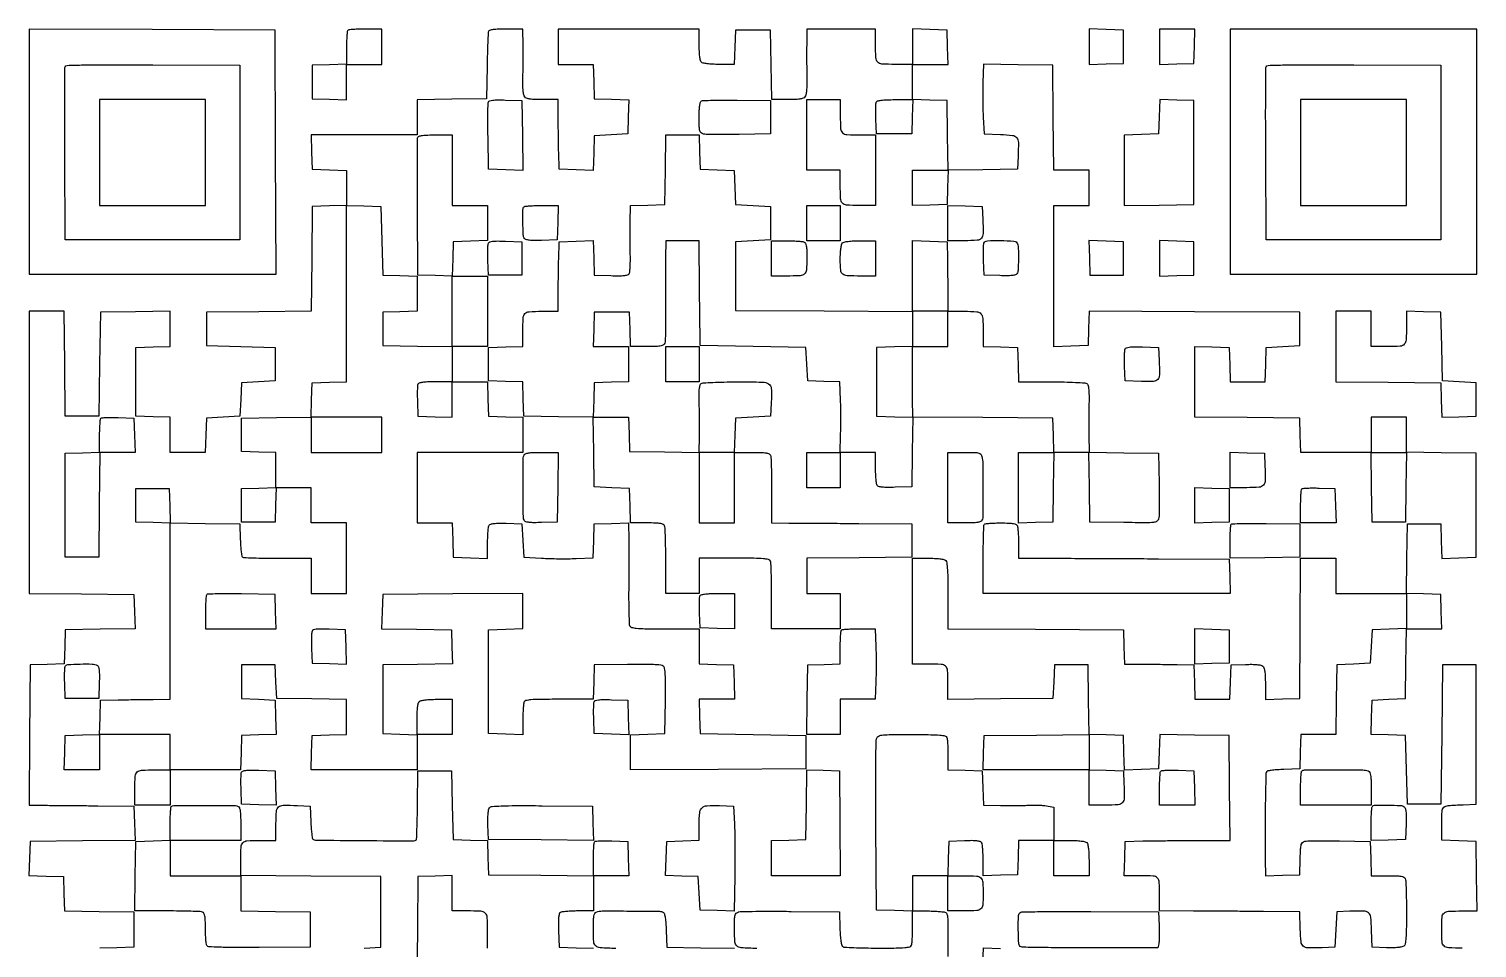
# Model space of a CAD drawing. Extents: x 156 to 936, y 95 to 969.
# Drawn here: x 156 to 936, y 474 to 969 of the extents above; entities that cross this region are included whole.
import ezdxf

# ---------------------------------------------------------------- set-up
doc = ezdxf.new("R2010")
doc.units = 0

msp = doc.modelspace()

# ---------------------------------------------------------------- linework, layer by layer
for points in [[(928.12072, 474, -0.011255), (920.614992, 474.168976, -0.173553), (918.260316, 475.133305, -0.196937), (917.202336, 477.326211, -0.015155), (917, 484, -0.015139), (917.202091, 490.673146, -0.196758), (918.259008, 492.866152, -0.173711), (920.611431, 493.830791, -0.011291), (928.103853, 494), (936.044131, 494), (935.772065, 512.75), (935.5, 531.5), (926.25, 531.787526), (917, 532.075052), (917, 541.018474, -0.014194), (917.190094, 547.713321, -0.199365), (918.215838, 549.834916, -0.165063), (920.527107, 550.811311, -0.009054), (928.5, 551.245668), (935.5, 551.5), (935.5, 589), (935.5, 626.5), (926.5, 626.5), (917.5, 626.5), (917, 589), (916.5, 551.5), (907.5, 551.5), (898.5, 551.5), (898, 570), (897.5, 588.5), (888.212977, 588.788016), (878.925954, 589.076031), (879.212977, 598.288016), (879.5, 607.5), (888.5, 608), (897.5, 608.5), (897.772065, 627.25), (898.044131, 646), (907.559591, 646), (917.075052, 646), (916.787526, 655.25), (916.5, 664.5), (907.228074, 664.787816), (897.956148, 665.075632), (898.228074, 683.787816), (898.5, 702.5), (907.5, 702.5), (916.5, 702.5), (916.788016, 693.212977), (917.076031, 683.925954), (926.288016, 684.212977), (935.5, 684.5), (935.5, 712.5), (935.5, 740.5), (916.75, 740.772065), (898, 741.044131), (898, 750.522065), (898, 760), (888.5, 760), (879, 760), (879, 750.5), (879, 741), (860.037526, 741), (841.075052, 741), (840.787526, 750.25), (840.5, 759.5), (812.25, 759.765573), (784, 760.031147), (784, 779.053099), (784, 798.075052), (793.25, 797.787526), (802.5, 797.5), (802.787526, 788.25), (803.075052, 779), (812.5, 779), (821.924948, 779), (822.212474, 788.25), (822.5, 797.5), (831.5, 798), (840.5, 798.5), (840.5, 807.5), (840.5, 816.5), (783.787635, 816.758241), (727.07527, 817.016481), (726.787635, 807.758241), (726.5, 798.5), (717.25, 798.212474), (708, 797.924948), (708, 835.962474), (708, 874), (717.5, 874), (727, 874), (727, 883.5), (727, 893), (717.515573, 893), (708.031147, 893), (707.765573, 921.25), (707.5, 949.5), (688.867176, 949.771634), (670.234353, 950.043269), (669.867176, 940.271634, 0.006869), (669.762472, 935.876719, 0.004289), (669.754733, 930.726668, 0.004303), (669.834355, 925.64995, 0.007802), (670, 921.5), (670.5, 912.5), (679.240685, 912.211203, -0.017722), (685.777845, 911.762911, -0.198326), (688.02491, 910.54849, -0.170867), (688.937542, 908.011209, -0.012477), (688.800912, 900.479083), (688.5, 893.5), (669.772146, 893.228016), (651.044292, 892.956032), (650.772146, 911.728016), (650.5, 930.5), (641.25, 930.787526), (632, 931.075052), (632, 940.537526), (632, 950), (641.537526, 950), (651.075052, 950), (650.787526, 959.25), (650.5, 968.5), (641.25, 968.787526), (632, 969.075052), (632, 959.537526), (632, 950), (622.606989, 950, -0.013298), (615.45107, 950.190353, -0.19079), (613.179831, 951.232644, -0.18106), (612.176663, 953.570915, -0.011759), (612, 961.081787), (612, 969), (593.5, 969), (575, 969), (574.903093, 960.25, 0.002508), (574.878938, 956.263588, 0.001466), (574.887951, 951.486581, 0.001465), (574.924999, 946.705243, 0.002487), (574.987627, 942.70432, -0.009979), (574.990205, 938.846517, -0.020111), (574.809346, 935.810691, -0.022534), (574.47978, 933.550314, -0.126387), (573.962089, 932.45432, -0.14037), (572.954879, 931.766501, -0.042352), (571.134873, 931.329627, -0.028503), (568.425777, 931.074387, -0.009237), (564.399621, 931), (556.044131, 931), (555.772065, 949.75), (555.5, 968.5), (546, 968.5), (536.5, 968.5), (536.212474, 959.25), (535.924948, 950), (527.662474, 950, -0.011159), (524.152513, 950.078344, -0.02038), (521.298731, 950.322617, -0.021131), (519.138013, 950.689961, -0.144682), (518.2, 951.2, -0.144849), (517.689458, 952.139671, -0.021091), (517.322289, 954.306878, -0.020332), (517.07823, 957.171507, -0.011084), (517, 960.7), (517, 969), (479, 969), (441, 969), (441, 959.5), (441, 950), (450.462474, 950), (459.924948, 950), (460.212474, 940.75), (460.5, 931.5), (469.787023, 931.211984), (479.074046, 930.923969), (478.787023, 921.711984), (478.5, 912.5), (469.5, 912), (460.5, 911.5), (460.211984, 902.212977), (459.923969, 892.925954), (450.711984, 893.212977), (441.5, 893.5), (441.301866, 902.5, -0.001399), (441.222149, 906.648335, -0.000771), (441.146698, 911.720313, -0.000769), (441.086031, 916.863499, -0.001235), (441.051866, 921.25), (441, 931), (432.622445, 931, -0.009118), (428.55486, 931.074186, -0.028987), (425.848389, 931.330524, -0.043883), (424.03965, 931.773344, -0.13844), (423.021097, 932.47458, -0.125079), (422.491098, 933.589189, -0.024523), (422.165701, 935.802749, -0.020936), (421.999712, 938.814653, -0.00977), (422.024538, 942.72458, 0.003165), (422.10265, 946.717686, 0.001862), (422.148043, 951.492533, 0.001862), (422.157869, 956.264977, 0.00318), (422.125886, 960.25), (422, 969), (412.968615, 969, 0.008038), (408.79312, 968.932873, 0.024702), (405.976061, 968.702649, 0.032374), (404.117808, 968.334348, 0.244024), (403.476657, 967.75, 0.077364), (403.28482, 966.796806, 0.001469), (403.075577, 961.726562, 0.003535), (402.890291, 955.796825, 0.002355), (402.758042, 949), (402.5, 931.5), (383.75, 931.227935), (365, 930.955869), (365, 921.477935), (365, 912), (336.462474, 912), (307.924948, 912), (308.212474, 902.75), (308.5, 893.5), (317.75, 893.212474), (327, 892.924948), (327, 883.5), (327, 874.075052), (317.75, 873.787526), (308.5, 873.5), (308.234453, 845.265547), (307.968906, 817.031094), (279.734453, 816.765547), (251.5, 816.5), (251.5, 807.5), (251.5, 798.5), (270, 798), (288.5, 797.5), (288.5, 788.5), (288.5, 779.5), (279.5, 779), (270.5, 778.5), (270, 769.5), (269.5, 760.5), (260.5, 760), (251.5, 759.5), (251.212474, 750.25), (250.924948, 741), (241.462474, 741), (232, 741), (232, 750.462474), (232, 759.924948), (222.75, 760.212474), (213.5, 760.5), (213.5, 779), (213.5, 797.5), (222.75, 797.787526), (232, 798.075052), (232, 807.559591), (232, 817.044131), (213.25, 816.772065), (194.5, 816.5), (194, 788.5), (193.5, 760.5), (184.5, 760.5), (175.5, 760.5), (175.234427, 788.75), (174.968853, 817), (165.484427, 817), (156, 817), (156, 741.015573), (156, 665.031147), (184.25, 664.765573), (212.5, 664.5), (212.787232, 655.272202), (213.074464, 646.044404), (194.287232, 645.772202), (175.5, 645.5), (175.212964, 636.287036), (174.925929, 627.074071), (165.712964, 626.787036), (156.5, 626.5), (156.237975, 588.75), (155.97595, 551), (164.737975, 550.913592, 0.000199), (169.377573, 550.869682, 0.000055), (176.65428, 550.804511, 0.000056), (184.891707, 550.732562, 0.000058), (193, 550.663592), (212.5, 550.5), (212.787319, 541.265637), (213.074638, 532.031273), (184.787319, 531.765637), (156.5, 531.5), (156.212977, 522.288016), (155.925954, 513.076031), (165.212977, 512.788016), (174.5, 512.5), (174.787236, 503.271928), (175.074471, 494.043857), (193.787236, 493.771928), (212.5, 493.5), (212.5, 484), (212.5, 474.5), (203.288393, 474.212982), (194.076786, 473.925964)], [(548, 473.75303, -0.008392), (539.636001, 474.175847, -0.161243), (537.256212, 475.145813, -0.204075), (536.197753, 477.274611, -0.014699), (536, 484, -0.004734), (536.052579, 489.553122, -0.053385), (536.328113, 491.735229, -0.15421), (536.996323, 492.854329, -0.122279), (538.25, 493.512042, -0.056207), (539.906145, 493.724368, -0.001423), (547.476562, 493.818011, -0.003026), (556.374192, 493.848897, -0.002057), (566.5, 493.781094), (592.5, 493.5), (592.792098, 484.532999, 0.009786), (592.991711, 480.707636, 0.020298), (593.326695, 477.737125, 0.020215), (593.75425, 475.552989, 0.195149), (594.292098, 474.798312, 0.129167), (595.258093, 474.489685, 0.002704), (600.327813, 474.251635, 0.006108), (606.294349, 474.076782, 0.004054), (613.143011, 474.015313, 0.002601), (623.032352, 474.058175, 0.019024), (627.762807, 474.283422, 0.038231), (630.408688, 474.715975, 0.246285), (631.393011, 475.581787, 0.069664), (631.631409, 476.612461, 0.00684), (631.821697, 479.161138, 0.008542), (631.955641, 482.220034, 0.006669), (632, 485.545575), (632, 493.927576), (622.25, 494.213788), (612.5, 494.5), (612.222471, 539.5, -0.001163), (612.155605, 556.910272, -0.001802), (612.187024, 571.942188, -0.000533), (612.275326, 585.002157, -0.057684), (612.491523, 586.75, -0.197061), (613.436847, 588.053519, -0.109396), (615.320412, 588.711949, -0.027961), (619.292017, 588.96032, -0.001637), (631.412063, 589, -0.002475), (641.731132, 588.948916, -0.018313), (646.643464, 588.720219, -0.036318), (649.393564, 588.288399, -0.24897), (650.393011, 587.418213, -0.068336), (650.631047, 586.40135, -0.007357), (650.821697, 583.986123, -0.008933), (650.955612, 581.089223, -0.007082), (651, 577.955738), (651, 570.075052), (660.25, 569.787526), (669.5, 569.5), (669.787526, 560.25), (670.075052, 551), (679.287526, 550.856866, 0.00313), (683.301884, 550.819633, 0.002302), (687.751414, 550.826705, 0.002325), (691.961136, 550.872356, 0.005181), (695.164098, 550.955188, -0.010432), (697.941821, 550.997842, -0.009804), (700.777101, 550.92662, -0.009817), (703.287778, 550.764822, -0.033066), (704.914098, 550.518867), (708, 549.841089), (708, 540.920545), (708, 532), (716.3, 532, -0.011084), (719.828493, 531.92177, -0.020332), (722.693122, 531.677711, -0.021091), (724.860329, 531.310542, -0.144849), (725.8, 530.8, -0.144849), (726.310542, 529.860329, -0.021091), (726.677711, 527.693122, -0.020332), (726.92177, 524.828493, -0.011084), (727, 521.3), (727, 513), (717.5, 513), (708, 513), (708, 522.5), (708, 532), (698.537526, 532), (689.075052, 532), (688.787526, 522.75), (688.5, 513.5), (679.25, 513.212474), (670, 512.924948), (669.984687, 521.212474, 0.009129), (669.918962, 524.480966, 0.01216), (669.732898, 527.445387, 0.009485), (669.472502, 529.893389, 0.110544), (669.149034, 530.793098, 0.187221), (668.340297, 531.389362, 0.039341), (666.5815, 531.721251, 0.027159), (663.914541, 531.864234, 0.008519), (659.914347, 531.793098), (651.5, 531.5), (651.212474, 522.25), (650.924948, 513), (659.845843, 513, -0.015091), (666.469812, 512.800024, -0.183623), (668.74524, 511.774143, -0.182517), (669.772035, 509.493107, -0.014877), (669.986345, 502.831787, -0.018669), (669.786903, 497.123493, -0.197432), (668.768801, 495.079432, -0.168454), (666.525211, 494.170116, -0.012823), (659.893011, 494), (651, 494), (651, 503.5), (651, 513), (641.5, 513), (632, 513), (632, 503.5), (632, 494), (640.25, 493.984687, -0.00947), (643.507293, 493.916937, -0.012511), (646.46943, 493.724851, -0.00995), (648.914757, 493.455576, -0.109274), (649.837423, 493.12164, -0.18441), (650.467082, 492.277935, -0.039647), (650.830869, 490.456721, -0.026717), (651.011215, 487.663692, -0.00795), (650.990516, 483.386953, 0.002541), (650.926738, 479.313859, 0.001441), (650.8888, 474.382332, 0.001439), (650.879196, 469.412753, 0.002372)], [(336.5, 474), (345.5, 474.5), (345.5, 493.5), (345.5, 512.5), (307.75, 512.762025), (270, 513.02405), (270, 520.930238, -0.011436), (270.170922, 528.402542, -0.17532), (271.142942, 530.748184, -0.195383), (273.349991, 531.800534, -0.014757), (280.106989, 532), (289, 532), (289, 540.980948, -0.01682), (289.227183, 547.732324, -0.202101), (290.372662, 550.009281, -0.176722), (292.88044, 550.941866, -0.012322), (300.520917, 550.800912), (307.5, 550.5), (307.794391, 542.005609, 0.00837), (307.964719, 538.693603, 0.012085), (308.234952, 535.773798, 0.007856), (308.555086, 533.36576, 0.160743), (308.880774, 532.719226, 0.196583), (310.240124, 532.14901, 0.000317), (336.756469, 531.928008, 0.000312), (363.28403, 531.740269, 0.20059), (364.623283, 532.28995, 0.189611), (364.783805, 532.658648, 0.000565), (364.96835, 537.971475, 0.003132), (365.133187, 544.001909, 0.001939), (365.254981, 551.088315), (365.5, 569.5), (374.5, 569.5), (383.5, 569.5), (384, 551), (384.5, 532.5), (393.712964, 532.212964), (402.925929, 531.925929), (403.212964, 522.712964), (403.5, 513.5), (431.75, 513.234427), (460, 512.968853), (460, 503.484427), (460, 494), (451.75, 493.984687, 0.009158), (448.496014, 493.919039, 0.01219), (445.544105, 493.733216, 0.009524), (443.10652, 493.473134, 0.110447), (442.208654, 493.150117, 0.190691), (441.608404, 492.324421, 0.03736), (441.278743, 490.481964, 0.025891), (441.136581, 487.674656, 0.007874), (441.208654, 483.41543), (441.5, 474.5), (450.75, 474.212474), (460, 473.924948)], [(403, 474), (403, 483.393011, 0.013298), (402.809647, 490.54893, 0.19079), (401.767356, 492.820169, 0.18106), (399.429085, 493.823337, 0.011759), (391.918213, 494), (384, 494), (384, 503.537526), (384, 513.075052), (374.75, 512.787526), (365.5, 512.5), (365.234427, 484.25), (364.968853, 456)], [(472, 473.75303, -0.00835), (463.642263, 474.174822, -0.160196), (461.260084, 475.139624, -0.204874), (460.199602, 477.258022, -0.014995), (460, 483.912063, -0.006751), (460.063026, 488.579501, -0.034591), (460.311663, 491.157164, -0.069968), (460.78312, 492.654571, -0.192231), (461.581787, 493.393011, -0.091052), (464.747702, 493.984842, -0.002125), (479.976055, 493.968904, -0.001496), (495.559659, 493.839748, -0.139615), (497.707902, 493.201688, -0.195149), (498.24575, 492.447011, -0.020215), (498.673305, 490.262875, -0.020298), (499.008289, 487.292364, -0.009786), (499.207902, 483.467001), (499.5, 474.5), (517.75, 474.227441), (536, 473.954883)]]:
    msp.add_lwpolyline(points, format="xyb")
for points in [[(156, 903.007138), (156, 837), (222.50719, 837), (289.014379, 837), (288.75719, 902.75), (288.5, 968.5), (222.25, 968.757138), (156, 969.014276)], [(727, 959.5), (727, 949.924948), (736.25, 950.212474), (745.5, 950.5), (745.5, 959.5), (745.5, 968.5), (736.25, 968.787526), (727, 969.075052)], [(765, 959.462474), (765, 949.924948), (774.25, 950.212474), (783.5, 950.5), (783.787526, 959.75), (784.075052, 969), (774.537526, 969), (765, 969)], [(803, 903), (803, 837), (869.5, 837), (936, 837), (936, 903), (936, 969), (869.5, 969), (803, 969)], [(194, 902.5), (194, 874), (222.5, 874), (251, 874), (251, 902.5), (251, 931), (222.5, 931), (194, 931)], [(764.788016, 921.787023), (764.5, 912.5), (755.25, 912.212474), (746, 911.924948), (746, 892.940409), (746, 873.955869), (764.75, 874.227935), (783.5, 874.5), (783.5, 902.5), (783.5, 930.5), (774.288016, 930.787023), (765.076031, 931.074046)], [(841, 902.5), (841, 874), (869.5, 874), (898, 874), (898, 902.5), (898, 931), (869.5, 931), (841, 931)], [(650.787526, 883.75), (650.5, 874.5), (641.25, 874.212474), (632, 873.924948), (632, 883.462474), (632, 893), (641.537526, 893), (651.075052, 893)], [(593, 864.5), (593, 855), (584, 855), (575, 855), (575, 864.5), (575, 874), (584, 874), (593, 874)], [(727.211971, 845.788029), (727.5, 836.5), (736.5, 836.5), (745.5, 836.5), (745.5, 845.5), (745.5, 854.5), (736.211971, 854.788029), (726.923942, 855.076058)], [(765, 845.5), (765, 835.924948), (774.25, 836.212474), (783.5, 836.5), (783.5, 845.5), (783.5, 854.5), (774.25, 854.787526), (765, 855.075052)], [(517, 788.5), (517, 779), (508, 779), (499, 779), (499, 788.5), (499, 798), (508, 798), (517, 798)], [(308, 750.5), (308, 741), (327, 741), (346, 741), (346, 750.5), (346, 760), (327, 760), (308, 760)], [(517, 722), (517, 703), (526.5, 703), (536, 703), (536, 722), (536, 741), (526.5, 741), (517, 741)], [(897.772065, 722.25), (897.5, 703.5), (888.5, 703.5), (879.5, 703.5), (879.227935, 722.25), (878.955869, 741), (888.5, 741), (898.044131, 741)], [(802.5, 712.5), (802.5, 703.5), (793.25, 703.212474), (784, 702.924948), (784, 712.5), (784, 722.075052), (793.25, 721.787526), (802.5, 721.5)], [(802.5, 636.5), (802.5, 627.5), (793.25, 627.212474), (784, 626.924948), (784, 636.5), (784, 646.075052), (793.25, 645.787526), (802.5, 645.5)], [(592.765573, 541.25), (593.031147, 513), (574.515573, 513), (556, 513), (556, 522.462474), (556, 531.924948), (565.25, 532.212474), (574.5, 532.5), (574.772207, 551.288609), (575.044415, 570.077218), (583.772207, 569.788609), (592.5, 569.5)]]:
    msp.add_lwpolyline(points, close=True)
for points in [[(327.666667, 968.333333, 0.174595), (327.400837, 967.768224, 0.005912), (327.195833, 965.278732, 0.010516), (327.048335, 962.289663, 0.007069), (327, 958.870859), (327, 950.075052), (317.75, 949.787526), (308.5, 949.5), (308.5, 940.5), (308.5, 931.5), (317.75, 931.212474), (327, 930.924948), (327, 940.462474), (327, 950), (336.5, 950), (346, 950), (346, 959.5), (346, 969), (337.166667, 969, 0.007039), (333.733476, 968.951666, 0.010477), (330.732292, 968.804167, 0.005871), (328.23216, 968.599192, 0.174709)], [(269.5, 902.5), (269.5, 855.5), (222.5, 855.5), (175.5, 855.5), (175.239372, 901.5, -0.000997), (175.174287, 919.225103, -0.001596), (175.197198, 934.357597, -0.000282), (175.267665, 947.72814, -0.090314), (175.461789, 948.759906, -0.301449), (176.45055, 949.464468, -0.003096), (185.402033, 949.70934, -0.005599), (198.68089, 949.841585, -0.001079), (222.722417, 949.759906), (269.5, 949.5)], [(916.5, 902.5), (916.5, 855.5), (869.5, 855.5), (822.5, 855.5), (822.239372, 901.5, -0.000997), (822.174287, 919.225103, -0.001596), (822.197198, 934.357597, -0.000282), (822.267665, 947.72814, -0.090314), (822.461789, 948.759906, -0.301449), (823.45055, 949.464468, -0.003096), (832.402033, 949.70934, -0.005599), (845.68089, 949.841585, -0.001079), (869.722417, 949.759906), (916.5, 949.5)], [(421.772204, 911.71218), (422.044409, 892.924361), (412.772204, 893.21218), (403.5, 893.5), (403.225464, 910.964868, -0.002823), (403.157086, 917.753462, -0.004215), (403.180851, 923.688445, -0.00185), (403.262501, 928.748662, -0.086861), (403.45911, 929.754039, -0.230482), (404.132433, 930.382988, -0.046818), (405.777796, 930.724608, -0.028677), (408.433667, 930.867661, -0.007362), (412.733647, 930.789171), (421.5, 930.5)], [(555.5, 921.5), (555.5, 912.5), (538.5, 912.214823, -0.003227), (531.824029, 912.145932, -0.00446), (525.832812, 912.176222, -0.002845), (520.805286, 912.275104, -0.054093), (519.25, 912.483876, -0.116741), (518.001221, 913.124423, -0.155787), (517.333483, 914.200609, -0.056344), (517.054455, 916.275528, -0.005276), (517, 921.435719, -0.009016), (517.069164, 925.270861, -0.025822), (517.302567, 927.9255, -0.033523), (517.674253, 929.701083, -0.230481), (518.25, 930.349083, -0.092061), (519.212108, 930.551853, -0.001699), (524.420313, 930.659746, -0.004124), (530.511466, 930.71497, -0.002738), (537.5, 930.682416), (555.5, 930.5)], [(593, 922.106989, 0.014768), (593.199638, 915.349521, 0.195511), (594.252746, 913.14255, 0.175208), (596.599988, 912.170753, 0.01141), (604.081787, 912), (612, 912), (612, 893), (612, 874), (603.106989, 874, -0.014768), (596.349521, 874.199638, -0.195511), (594.14255, 875.252746, -0.175208), (593.170753, 877.599988, -0.01141), (593, 885.081787), (593, 893), (584, 893), (575, 893), (575, 912), (575, 931), (584, 931), (593, 931)], [(631.787526, 921.75), (631.5, 912.5), (622, 912.5), (612.5, 912.5), (612.205027, 920.411609, -0.006569), (612.129541, 923.539392, -0.008656), (612.147568, 926.392336, -0.006579), (612.235027, 928.7687, -0.079281), (612.423642, 929.661609, -0.232778), (613.123343, 930.30951, -0.039419), (614.956055, 930.701615, -0.025999), (617.868536, 930.93507, -0.007), (622.506141, 931), (632.075052, 931)], [(384, 893), (384, 874), (393.5, 874), (403, 874), (403, 864.537526), (403, 855.075052), (393.75, 854.787526), (384.5, 854.5), (384.212474, 845.25), (383.924948, 836), (393.462474, 836), (403, 836), (403, 817), (403, 798), (393.5, 798), (384, 798), (384, 788.5), (384, 779), (393.462474, 779), (402.924948, 779), (403.212474, 769.75), (403.5, 760.5), (412.75, 760.212474), (422, 759.924948), (422, 750.462474), (422, 741), (393.5, 741), (365, 741), (365, 722), (365, 703), (374.462474, 703), (383.924948, 703), (384.212474, 693.75), (384.5, 684.5), (393.75, 684.212474), (403, 683.924948), (403.015313, 692.212474, -0.009129), (403.081038, 695.480966, -0.01216), (403.267102, 698.445387, -0.009485), (403.527498, 700.893389, -0.110544), (403.850966, 701.793098, -0.187221), (404.659703, 702.389362, -0.039341), (406.4185, 702.721251, -0.027159), (409.085459, 702.864234, -0.008519), (413.085653, 702.793098), (421.5, 702.5), (422, 693.5), (422.5, 684.5), (432, 684, 0.006688), (436.305002, 683.831124, 0.004024), (441.415803, 683.740217, 0.004029), (446.499409, 683.731673, 0.007025), (450.713371, 683.81776), (459.926742, 684.13552), (460.213371, 693.31776), (460.5, 702.5), (469.75, 702.787526), (479, 703.075052), (479.080676, 693.787526, -0.002103), (479.101938, 689.042563, -0.000698), (479.09414, 682.087586, -0.000695), (479.064017, 674.381045, -0.000791), (479.013221, 667, 0.003663), (479.005448, 660.167947, 0.005286), (479.106721, 654.126562, 0.002874), (479.275343, 649.031288, 0.082442), (479.539534, 647.75, 0.230772), (480.592314, 646.770531, 0.051098), (483.078851, 646.282953, 0.020667), (487.753634, 646.048109, 0.002216), (498.606989, 646), (517, 646), (517, 636.537526), (517, 627.075052), (526.25, 626.787526), (535.5, 626.5), (535.787526, 617.25), (536.075052, 608), (526.5, 608), (516.924948, 608), (517.212474, 598.75), (517.5, 589.5), (546, 589), (574.5, 588.5), (574.5, 579.5), (574.5, 570.5), (527.25, 570.240208), (480, 569.980417), (480, 579.452682), (480, 588.924948), (489.25, 589.212474), (498.5, 589.5), (498.7725, 607.108882, 0.003098), (498.858032, 616.326563, 0.015813), (498.711815, 621.448409, 0.024047), (498.368887, 624.604014, 0.182419), (497.641649, 625.882442, 0.151662), (496.312076, 626.431603, 0.011115), (492.32229, 626.705068, 0.011519), (486.653599, 626.836425, 0.00386), (478.369149, 626.773559), (460.5, 626.5), (460.212474, 617.25), (459.924948, 608), (441.569463, 608, 0.002478), (431.261417, 607.948905, 0.01833), (426.353605, 607.720189, 0.036362), (423.606062, 607.288297, 0.248902), (422.606989, 606.418213, 0.068543), (422.368898, 605.399219, 0.007277), (422.178303, 602.964077, 0.008872), (422.044383, 600.042924, 0.007017), (422, 596.880687), (422, 588.924948), (412.75, 589.212474), (403.5, 589.5), (403.5, 617.5), (403.5, 645.5), (412.75, 645.787526), (422, 646.075052), (422, 655.549551), (422, 665.02405), (384.25, 664.762025), (346.5, 664.5), (346.212768, 655.272202), (345.925536, 646.044404), (364.712768, 645.772202), (383.5, 645.5), (383.787232, 636.272202), (384.074464, 627.044404), (365.287232, 626.772202), (346.5, 626.5), (346.5, 608), (346.5, 589.5), (355.75, 589.212474), (365, 588.924948), (365, 597.262474, -0.01101), (365.078116, 600.809501, -0.020283), (365.321964, 603.684979, -0.021051), (365.688958, 605.858679, -0.145015), (366.2, 606.8, -0.144849), (367.139671, 607.310542, -0.021091), (369.306878, 607.677711, -0.020332), (372.171507, 607.92177, -0.011084), (375.7, 608), (384, 608), (384, 598.5), (384, 589), (374.5, 589), (365, 589), (365, 579.5), (365, 570), (336.462474, 570), (307.924948, 570), (308.212474, 579.25), (308.5, 588.5), (317.75, 588.787526), (327, 589.075052), (327, 598.515461), (327, 607.955869), (308.25, 608.227935), (289.5, 608.5), (289, 617.5), (288.5, 626.5), (279.5, 626.5), (270.5, 626.5), (270.5, 617.5), (270.5, 608.5), (279.5, 608), (288.5, 607.5), (288.787023, 598.288016), (289.074046, 589.076031), (279.787023, 588.788016), (270.5, 588.5), (270.212474, 579.25), (269.924948, 570), (250.962474, 570), (232, 570), (232, 560.5), (232, 551), (222.5, 551), (213, 551), (213, 559.893011, -0.014768), (213.199638, 566.650479, -0.195511), (214.252746, 568.85745, -0.175208), (216.599988, 569.829247, -0.01141), (224.081787, 570), (232, 570), (232, 579.5), (232, 589), (213, 589), (194, 589), (194, 579.5), (194, 570), (184.462474, 570), (174.924948, 570), (175.212474, 579.25), (175.5, 588.5), (184.712964, 588.787036), (193.925929, 589.074071), (194.212964, 598.287036), (194.5, 607.5), (204, 607.699908, -0.001205), (208.307436, 607.780162, -0.000722), (213.426562, 607.855807, -0.000722), (218.521956, 607.916383, -0.001257), (222.75, 607.949908), (232, 608), (232, 655.462474), (232, 702.924948), (222.75, 703.212474), (213.5, 703.5), (213.5, 712.5), (213.5, 721.5), (222.5, 721.5), (231.5, 721.5), (231.787236, 712.271928), (232.074471, 703.043857), (250.787236, 702.771928), (269.5, 702.5), (269.794391, 694.005609, 0.008279), (269.964083, 690.694214, 0.011972), (270.232402, 687.776348, 0.007724), (270.549842, 685.368688, 0.161087), (270.872093, 684.727907, 0.185963), (271.58443, 684.411783, 0.002216), (276.763418, 684.175895, 0.006297), (282.805731, 684.003704, 0.00403), (289.827702, 683.948685), (308, 683.952773), (308, 674.476387), (308, 665), (317.5, 665), (327, 665), (327, 684), (327, 703), (317.5, 703), (308, 703), (308, 712.5), (308, 722), (298.537526, 722), (289.075052, 722), (288.787526, 712.75), (288.5, 703.5), (279.5, 703.5), (270.5, 703.5), (270.5, 712.5), (270.5, 721.5), (279.75, 721.787526), (289, 722.075052), (289, 731.5), (289, 740.924948), (279.75, 741.212474), (270.5, 741.5), (270.5, 750.5), (270.5, 759.5), (289.212764, 759.771928), (307.925529, 760.043857), (308.212764, 769.271928), (308.5, 778.5), (317.75, 778.787526), (327, 779.075052), (327, 826.575052), (327, 874.075052), (336.25, 873.787526), (345.5, 873.5), (346, 855), (346.5, 836.5), (355.75, 836.212474), (365, 835.924948), (365, 826.5), (365, 817.075052), (355.75, 816.787526), (346.5, 816.5), (346.5, 807.5), (346.5, 798.5), (365.25, 798.227935), (384, 797.955869), (384, 816.940409), (384, 835.924948), (374.75, 836.212474), (365.5, 836.5), (365.232504, 872.983213, -0.00127), (365.165042, 887.059706, -0.002011), (365.186379, 899.121601, -0.000444), (365.257086, 909.707658, -0.089952), (365.451119, 910.733213, -0.238628), (366.108116, 911.328183, -0.033782), (367.950952, 911.701478, -0.02511), (370.762906, 911.9329, -0.007977), (374.968615, 912), (384, 912)], [(517.212474, 902.75), (517.5, 893.5), (526.712964, 893.212964), (535.925929, 892.925929), (536.212964, 883.712964), (536.5, 874.5), (546, 874), (555.5, 873.5), (555.5, 864.5), (555.5, 855.5), (546, 855), (536.5, 854.5), (536.5, 836), (536.5, 817.5), (584.25, 817.240303), (632, 816.980606), (632, 836.027829), (632, 855.075052), (641.25, 854.787526), (650.5, 854.5), (650.699908, 845, -0.001205), (650.780162, 840.692564, -0.000722), (650.855807, 835.573437, -0.000722), (650.916383, 830.478044, -0.001257), (650.949908, 826.25), (651, 817), (659.883369, 817, -0.01672), (666.551889, 816.776944, -0.200673), (668.806258, 815.651702, -0.168025), (669.798298, 813.159382, -0.010996), (669.986345, 805.287526), (670, 798.075052), (679.25, 797.787526), (688.5, 797.5), (688.787526, 788.25), (689.075052, 779), (706.787526, 778.984687, -0.004379), (713.670216, 778.918457, -0.006544), (719.682808, 778.72919, -0.003089), (724.773652, 778.470691, -0.127747), (725.813523, 778.136411, -0.187083), (726.427377, 777.304599, -0.036226), (726.793234, 775.437012, -0.025722), (726.989874, 772.616033, -0.008179), (726.99747, 768.401724, 0.001759), (726.952494, 764.326998, 0.001004), (726.92536, 759.404175, 0.001003), (726.917936, 754.450367, 0.001663), (726.933947, 750.272065), (727, 741.044131), (745.75, 740.772065), (764.5, 740.5), (764.785515, 724, -0.003365), (764.854083, 717.514051, -0.004618), (764.8226, 711.679339, -0.003021), (764.721453, 706.787513, -0.053798), (764.510825, 705.227537, -0.192257), (763.570865, 703.915285, -0.116339), (761.742373, 703.273205, -0.028681), (757.869625, 703.084378, -0.00158), (745.72531, 703.227537), (727.5, 703.5), (727.227935, 722.25), (726.955869, 741), (717.5, 741), (708.044131, 741), (707.772065, 722.25), (707.5, 703.5), (698.25, 703.212474), (689, 702.924948), (689, 721.962474), (689, 741), (698.537526, 741), (708.075052, 741), (707.787526, 750.25), (707.5, 759.5), (669.772109, 759.762004), (632.044219, 760.024007), (631.772109, 741.262004), (631.5, 722.5), (622.58457, 722.208654, -0.007874), (618.325344, 722.136581, -0.025891), (615.518036, 722.278743, -0.03736), (613.675579, 722.608404, -0.190691), (612.849883, 723.208654, -0.110447), (612.526866, 724.10652, -0.009524), (612.266784, 726.544105, -0.01219), (612.080961, 729.496014, -0.009158), (612.015313, 732.75), (612, 741), (602.5, 741), (593, 741), (593, 731.5), (593, 722), (584, 722), (575, 722), (575, 731.5), (575, 741), (583.929031, 741), (592.858062, 741), (593.179031, 750.25, 0.005721), (593.277667, 754.492642, 0.003235), (593.305096, 759.635835, 0.003229), (593.265701, 764.822952, 0.0053), (593.157467, 769.212417), (592.814934, 778.924833), (584.157467, 779.212417), (575.5, 779.5), (575, 788.5), (574.5, 797.5), (546, 798), (517.5, 798.5), (517.299228, 817.5, -0.000224), (517.218754, 825.452664, -0.000205), (517.142972, 833.635938, -0.000205), (517.081359, 840.936742, -0.000677), (517.049228, 845.75), (517, 855), (508, 855), (499, 855), (498.910624, 845.75, 0.001921), (498.883122, 841.025078, 0.000639), (498.878264, 834.101833, 0.000636), (498.89243, 826.431383, 0.000724), (498.925968, 819.086026, -0.00317), (498.92375, 812.280846, -0.00454), (498.82875, 806.248075, -0.002518), (498.676766, 801.160118, -0.068214), (498.447957, 799.836026, -0.165862), (497.733923, 798.869081, -0.104036), (496.425613, 798.31798, -0.042063), (494.016205, 798.058524, -0.005799), (488.970138, 798), (480.075052, 798), (479.787526, 807.25), (479.5, 816.5), (470, 816.5), (460.5, 816.5), (460.212474, 807.25), (459.924948, 798), (469.462474, 798), (479, 798), (479, 788.537526), (479, 779.075052), (469.75, 778.787526), (460.5, 778.5), (460.212474, 769.25), (459.924948, 760), (469.424948, 760), (478.924948, 760), (479.212474, 750.75), (479.5, 741.5), (498.25, 741.227935), (517, 740.955869), (517.122144, 749.727935, 0.003152), (517.152887, 753.762646, 0.001756), (517.142088, 758.677681, 0.001752), (517.096275, 763.650141, 0.002839), (517.018516, 767.876937, -0.007207), (516.974178, 772.467306, -0.026256), (517.140898, 775.375954, -0.040433), (517.500978, 777.242428, -0.18574), (518.146372, 778.111625, -0.127212), (519.213874, 778.455626, -0.00324), (524.310838, 778.721909, -0.006709), (530.338363, 778.916647, -0.004504), (537.230948, 778.984687, -0.004554), (551.078557, 778.870525, -0.135149), (554.413397, 777.889795, -0.250759), (555.839689, 775.425751, -0.019107), (555.800912, 767.479083), (555.5, 760.5), (546, 760), (536.5, 759.5), (536.212474, 750.25), (535.924948, 741), (545.355485, 741, -0.006167), (550.352225, 740.938368, -0.03292), (553.067801, 740.691976, -0.067404), (554.634535, 740.222896, -0.197218), (555.393011, 739.418213, -0.081401), (555.635772, 738.244542, -0.002396), (555.821697, 733.184475, -0.00474), (555.955951, 727.207024, -0.003244), (556, 720.418213), (556, 703), (565.25, 702.964932, -0.000596), (570.520227, 702.938673, -0.000112), (580.154688, 702.877029, -0.00012), (591.41044, 702.799789, -0.00011), (603, 702.714932), (631.5, 702.5), (631.5, 693.5), (631.5, 684.5), (603.25, 684.234427), (575, 683.968853), (575, 674.484427), (575, 665), (584, 665), (593, 665), (593, 655.5), (593, 646), (574.5, 646), (556, 646), (556, 663.418213, 0.003244), (555.955951, 670.207024, 0.00474), (555.821697, 676.184475, 0.002396), (555.635772, 681.244542, 0.081401), (555.393011, 682.418213, 0.25083), (554.38321, 683.291215, 0.035117), (551.561114, 683.721037, 0.017848), (546.521809, 683.949213, 0.002389), (535.893011, 684), (517, 684), (517, 674.5), (517, 665), (508, 665), (499, 665), (499, 682.418213, 0.003244), (498.955951, 689.207024, 0.00474), (498.821697, 695.184475, 0.002396), (498.635772, 700.244542, 0.081401), (498.393011, 701.418213, 0.192061), (497.655249, 702.216672, 0.070053), (496.160133, 702.688208, 0.03465), (493.587052, 702.936924, 0.006773), (488.930537, 703), (480.075052, 703), (479.787526, 712.25), (479.5, 721.5), (470, 722), (460.5, 722.5), (460.228016, 741.228016), (459.956031, 759.956031), (441.228016, 760.228016), (422.5, 760.5), (422.212964, 769.712964), (421.925929, 778.925929), (412.712964, 779.212964), (403.5, 779.5), (403.5, 788.5), (403.5, 797.5), (412.75, 797.787526), (422, 798.075052), (422, 805.955738, -0.011491), (422.171283, 813.407908, -0.175559), (423.143776, 815.750156, -0.19511), (425.350994, 816.800898, -0.014732), (432.106989, 817), (441, 817), (441.050092, 826.25, -0.001257), (441.083617, 830.478044, -0.000722), (441.144193, 835.573437, -0.000722), (441.219838, 840.692564, -0.001205), (441.300092, 845), (441.5, 854.5), (450.711984, 854.787023), (459.923969, 855.074046), (460.211984, 845.787023), (460.5, 836.5), (469.41543, 836.208654, 0.007966), (473.66478, 836.137534, 0.025648), (476.487929, 836.280171, 0.036644), (478.353825, 836.610119, 0.183483), (479.208002, 837.208654, 0.123557), (479.544863, 838.129222, 0.009587), (479.771387, 840.764417, 0.01264), (479.903375, 843.958601, 0.009309), (479.894176, 847.5, -0.002937), (479.831617, 851.577232, -0.001766), (479.802896, 856.415539, -0.001769), (479.80835, 861.226541, -0.00309), (479.851604, 865.212474), (480, 873.924948), (489.25, 874.212474), (498.5, 874.5), (498.772065, 893.25), (499.044131, 912), (507.984539, 912), (516.924948, 912)], [(440.787526, 864.75), (440.5, 855.5), (432.085653, 855.206902, -0.008519), (428.085459, 855.135766, -0.027159), (425.4185, 855.278749, -0.039341), (423.659703, 855.610638, -0.187221), (422.850966, 856.206902, -0.131906), (422.206577, 858.26788, -0.007493), (422.033407, 864.992136, -0.005877), (422.040216, 871.8478, -0.195602), (422.666667, 873.333333, -0.174822), (423.232541, 873.599219, -0.00583), (425.743315, 873.804167, -0.010438), (428.756615, 873.951668, -0.007009), (432.204192, 874), (441.075052, 874)], [(669.800912, 866.520917, -0.012322), (669.941866, 858.88044, -0.176722), (669.009281, 856.372662, -0.202101), (666.732324, 855.227183, -0.01682), (659.980948, 855), (651, 855), (651, 864.537526), (651, 874.075052), (660.25, 873.787526), (669.5, 873.5)], [(421.5, 845.5), (421.5, 836.5), (412.5, 836.5), (403.5, 836.5), (403.205027, 844.411609, -0.006757), (403.130652, 847.542211, -0.008847), (403.151984, 850.403842, -0.006825), (403.2445, 852.787219, -0.078651), (403.438673, 853.700781, -0.222283), (404.127059, 854.364206, -0.05328), (405.715903, 854.724548, -0.030281), (408.338027, 854.871594, -0.007113), (412.733647, 854.789171), (421.5, 854.5)], [(573.418213, 854.393011, -0.18666), (574.209997, 853.676577, -0.072682), (574.683962, 852.251766, -0.036534), (574.93529, 849.820122, -0.007489), (575, 845.5, -0.016928), (574.787494, 839.225197, -0.201251), (573.720139, 837.097177, -0.16771), (571.358591, 836.163873, -0.011011), (563.918213, 836), (556, 836), (556, 845.5), (556, 855), (563.918213, 855, -0.00705), (567.066073, 854.955615, -0.008902), (569.9751, 854.821697, -0.007317), (572.400281, 854.631074, -0.06844)], [(612, 845.5), (612, 836), (604.081787, 836, -0.01065), (596.689481, 836.157481, -0.159949), (594.309746, 837.052708, -0.206765), (593.227098, 839.102218, -0.019554), (593, 844.906989, -0.012415), (593.08019, 848.136184, -0.021121), (593.327993, 850.825282, -0.021703), (593.698102, 852.888147, -0.142062), (594.2, 853.8, -0.144849), (595.139671, 854.310542, -0.021091), (597.306878, 854.677711, -0.020332), (600.171507, 854.92177, -0.011084), (603.7, 855), (612, 855)], [(688.393011, 853.418213, -0.084529), (688.923441, 850.770951, -0.011036), (688.963962, 845.001062, -0.008945), (688.771604, 839.163368, -0.129339), (688.149034, 837.206902, -0.187221), (687.340297, 836.610638, -0.039341), (685.5815, 836.278749, -0.027159), (682.914541, 836.135766, -0.008519), (678.914347, 836.206902), (670.5, 836.5), (670.205027, 844.411609, -0.006569), (670.129541, 847.539392, -0.008656), (670.147568, 850.392336, -0.006579), (670.235027, 852.7687, -0.079281), (670.423642, 853.661609, -0.29562), (672.229032, 854.976623, -0.017051), (679.405167, 855.124149, -0.01715), (686.575238, 854.780866, -0.288164)], [(632, 807.536212), (632, 798.072424), (622.25, 797.786212), (612.5, 797.5), (612.5, 779), (612.5, 760.5), (622.307769, 760.213091), (632.115538, 759.926182), (631.995755, 769.713091, -0.001427), (631.954295, 774.131242, -0.000874), (631.929375, 779.342283, -0.000876), (631.922754, 784.502344, -0.001559), (631.937986, 788.75), (632, 798), (641.5, 798), (651, 798), (651, 807.5), (651, 817), (641.5, 817), (632, 817)], [(860, 798.015573), (860, 779.031147), (888.25, 778.765573), (916.5, 778.5), (916.788016, 769.212977), (917.076031, 759.925954), (926.288016, 760.212977), (935.5, 760.5), (935.5, 769.5), (935.5, 778.5), (926.5, 779), (917.5, 779.5), (917, 798), (916.5, 816.5), (907.25, 816.787526), (898, 817.075052), (898, 809.119313, -0.01133), (897.829774, 801.607881, -0.174856), (896.858669, 799.255648, -0.19591), (894.651936, 798.200175, -0.014805), (887.893011, 798), (879, 798), (879, 807.5), (879, 817), (869.5, 817), (860, 817)], [(764.800912, 790.520917, -0.011928), (764.949111, 782.817355, -0.176334), (764.027485, 780.321246, -0.210428), (761.784833, 779.229016, -0.017872), (755.221282, 779.211486), (746.5, 779.5), (746.205027, 787.411609, -0.006757), (746.130652, 790.542211, -0.008847), (746.151984, 793.403842, -0.006825), (746.2445, 795.787219, -0.078651), (746.438673, 796.700781, -0.222283), (747.127059, 797.364206, -0.05328), (748.715903, 797.724548, -0.030281), (751.338027, 797.871594, -0.007113), (755.733647, 797.789171), (764.5, 797.5)], [(365.423642, 777.661609, 0.079281), (365.235027, 776.7687, 0.006579), (365.147568, 774.392336, 0.008656), (365.129541, 771.539392, 0.006569), (365.205027, 768.411609), (365.5, 760.5), (374.75, 760.212474), (384, 759.924948), (384, 769.462474), (384, 779), (374.968615, 779, 0.007593), (370.620517, 778.933967, 0.027242), (367.854544, 778.698735, 0.041413), (366.106941, 778.304101, 0.228749)], [(212.787526, 750.25), (213.075052, 741), (203.553099, 741), (194.031147, 741), (193.765573, 712.75), (193.5, 684.5), (184.5, 684.5), (175.5, 684.5), (175.5, 712.5), (175.5, 740.5), (184.75, 740.787526), (194, 741.075052), (194, 749.870859, -0.007448), (194.050966, 753.292182, -0.011013), (194.206402, 756.2893, -0.006441), (194.422837, 758.7788, -0.173149), (194.702644, 759.369311, -0.179987), (195.290922, 759.638564, -0.007016), (197.709672, 759.781547, -0.011703), (200.626528, 759.84459, -0.007913), (203.952644, 759.785977), (212.5, 759.5)], [(440.772065, 722.25), (440.5, 703.5), (432.085653, 703.206902, -0.008562), (428.11004, 703.136548, -0.02678), (425.440272, 703.278116, -0.038072), (423.673037, 703.604506, -0.191926), (422.881931, 704.19104, -0.136255), (422.262953, 706.321665, -0.001491), (422.126974, 721.585536, -0.002073), (422.100382, 736.522387, -0.091262), (422.672129, 739.587966, -0.217275), (423.373901, 740.277343, -0.050135), (425.021363, 740.695208, -0.029684), (427.710031, 740.934775, -0.00738), (432.129054, 741), (441.044131, 741)], [(669.33018, 738.75, -0.057138), (669.808488, 734.922791, -0.002403), (669.882231, 721.197078, -0.001669), (669.843117, 707.087608, -0.090319), (669.349589, 704.468631, -0.208851), (668.634165, 703.742819, -0.056748), (667.044118, 703.307129, -0.031368), (664.395501, 703.064484, -0.007161), (659.893011, 703), (651, 703), (651, 722), (651, 741), (659.891592, 741, -0.004791), (665.396649, 740.947244, -0.053764), (667.564348, 740.671358, -0.154685), (668.676662, 740.003164, -0.121702)], [(821.800912, 733.520917, -0.012322), (821.941866, 725.88044, -0.176722), (821.009281, 723.372662, -0.202101), (818.732324, 722.227183, -0.01682), (811.980948, 722), (803, 722), (803, 731.537526), (803, 741.075052), (812.25, 740.787526), (821.5, 740.5)], [(859.787526, 712.25), (860.075052, 703), (850.537526, 703), (841, 703), (841, 711.833333, -0.007416), (841.050964, 715.269043, -0.010972), (841.206402, 718.278277, -0.006396), (841.422807, 720.77838, -0.173269), (841.702644, 721.369311, -0.179987), (842.290922, 721.638564, -0.007016), (844.709672, 721.781547, -0.011703), (847.626528, 721.84459, -0.007913), (850.952644, 721.785977), (859.5, 721.5)], [(688.393011, 701.418213, -0.06844), (688.631074, 700.400281, -0.007317), (688.821697, 697.9751, -0.008902), (688.955615, 695.066073, -0.00705), (689, 691.918213), (689, 684), (707.75, 683.969939, -0.000536), (717.478506, 683.943918, -0.000165), (732.154688, 683.884102, -0.000165), (748.576349, 683.806345, -0.000181), (764.5, 683.719939), (802.5, 683.5), (802.787526, 674.25), (803.075052, 665), (736.537526, 665), (670, 665), (670, 683.333333, -0.0034), (670.048122, 690.408987, -0.005368), (670.195833, 696.477083, -0.001621), (670.396742, 701.718151, -0.188134), (670.666667, 702.333333, -0.17274), (671.225589, 702.598717, -0.006592), (673.553989, 702.804167, -0.011152), (676.359193, 702.951638, -0.007555), (679.559678, 703, -0.007572), (683.844582, 702.935105, -0.036743), (686.261382, 702.683483, -0.072956), (687.678861, 702.209264, -0.186076)], [(840.5, 693.5), (840.5, 684.5), (821.75, 684.227935), (803, 683.955869), (803, 692.811268, -0.006837), (803.04705, 696.25169, -0.01021), (803.190675, 699.256068, -0.005595), (803.390065, 701.762643, -0.175475), (803.649107, 702.315773, -0.191484), (804.248868, 702.57432, -0.001602), (809.424676, 702.705926, -0.005369), (815.413768, 702.774691, -0.003396), (822.399107, 702.73244), (840.5, 702.5)], [(649.8, 682.8, -0.170914), (650.380244, 681.589051, -0.011295), (650.716274, 677.677433, -0.011913), (650.936041, 672.085629, -0.003864), (651, 663.809792), (651, 646.019583), (698.25, 645.759792), (745.5, 645.5), (745.787526, 636.25), (746.075052, 627), (755.787526, 626.948134, -0.001237), (760.15956, 626.913972, -0.000768), (765.290711, 626.853302, -0.00077), (770.354211, 626.777851, -0.001393), (774.5, 626.698134), (783.5, 626.5), (783.787526, 617.25), (784.075052, 608), (793.5, 608), (802.924948, 608), (803.212474, 617.25), (803.5, 626.5), (811.344796, 626.793771, -0.01153), (814.735348, 626.842502, -0.021342), (817.485252, 626.701133, -0.023545), (819.568167, 626.405224, -0.126804), (820.594796, 625.921326, -0.145738), (821.251584, 624.937491, -0.038412), (821.673607, 623.071383, -0.027071), (821.925531, 620.32561, -0.009341), (822, 616.340029), (822, 607.924948), (831.25, 608.212474), (840.5, 608.5), (840.762025, 646.25), (841.02405, 684), (850.512025, 684), (860, 684), (860, 674.5), (860, 665), (879, 665), (898, 665), (898, 655.537526), (898, 646.075052), (888.75, 645.787526), (879.5, 645.5), (879, 636.5), (878.5, 627.5), (869.5, 627), (860.5, 626.5), (860.227935, 607.75), (859.955869, 589), (850.515461, 589), (841.075052, 589), (840.787526, 579.75), (840.5, 570.5), (832.005609, 570.205609, 0.007716), (828.697985, 570.039843, 0.011266), (825.792108, 569.783358, 0.006916), (823.386255, 569.482522, 0.163219), (822.781559, 569.181559, 0.193376), (822.297546, 568.047403, 0.000752), (822.014228, 553.754632, 0.003901), (821.851518, 538.279375, 0.003181), (821.912004, 521.712474), (822, 512.924948), (831.25, 513.212474), (840.5, 513.5), (840.788797, 522.240685, -0.005372), (841.019838, 527.515509, -0.052168), (841.373062, 529.721695, -0.141216), (842.065223, 530.867084, -0.12694), (843.288797, 531.526201, -0.054081), (844.813989, 531.731075, -0.002903), (849.697334, 531.827117, -0.004516), (855.518427, 531.855215, -0.003275), (862, 531.785515), (878.5, 531.5), (878.787526, 522.25), (879.075052, 513), (887.930537, 513, -0.006773), (892.587052, 512.936924, -0.03465), (895.160133, 512.688208, -0.070053), (896.655249, 512.216672, -0.192061), (897.393011, 511.418213, -0.080983), (897.635568, 510.250423, -0.002541), (897.821697, 505.367318, -0.004891), (897.955938, 499.590857, -0.003363), (898, 493.040657, -0.00346), (897.940363, 484.422829, -0.01606), (897.711725, 479.451262, -0.023285), (897.321155, 476.333764, -0.178582), (896.594796, 475.078674, -0.126804), (895.568167, 474.594776, -0.023545), (893.485252, 474.298867, -0.021342), (890.735348, 474.157498, -0.01153), (887.344796, 474.206229), (879.5, 474.5), (879.212602, 483.740334, 0.015844), (878.776454, 490.678762, 0.194277), (877.578192, 492.990355, 0.177046), (875.057347, 493.934395, 0.012739), (867.479083, 493.800912), (860.5, 493.5), (860, 484), (859.5, 474.5), (852.520917, 474.199088, -0.012739), (844.942653, 474.065605, -0.177046), (842.421808, 475.009645, -0.194277), (841.223546, 477.321238, -0.015844), (840.787398, 484.259666), (840.5, 493.5), (821, 493.689751, 0.000481), (812.209569, 493.766838, 0.000296), (801.867188, 493.841461, 0.000297), (791.643482, 493.903091, 0.000533), (783.25, 493.939751), (765, 494), (765, 501.918213, 0.011435), (764.828811, 509.402343, 0.175657), (763.85465, 511.748828, 0.195156), (761.642834, 512.801097, 0.014649), (754.855485, 513), (745.924948, 513), (746.212474, 522.25), (746.5, 531.5), (756, 531.699908, -0.002316), (760.902215, 531.780345, -0.000732), (768.221762, 531.855807, -0.000731), (776.38435, 531.916063, -0.000812), (784.265573, 531.949908), (803.031147, 532), (802.765573, 560.25), (802.5, 588.5), (783.787816, 588.771926), (765.075632, 589.043852), (764.787816, 579.771926), (764.5, 570.5), (755.288016, 570.212977), (746.076031, 569.925954), (745.788016, 579.212977), (745.5, 588.5), (736.25, 588.787526), (727, 589.075052), (727, 579.575052), (727, 570.075052), (736.25, 569.787526), (745.5, 569.5), (745.800912, 562.520917, -0.012322), (745.941866, 554.88044, -0.176722), (745.009281, 552.372662, -0.202101), (742.732324, 551.227183, -0.01682), (735.980948, 551), (727, 551), (727, 560.5), (727, 570), (698.462474, 570), (669.924948, 570), (670.212474, 579.25), (670.5, 588.5), (698.772008, 588.765611), (727.044016, 589.031221), (726.772008, 607.765611), (726.5, 626.5), (717.5, 626.5), (708.5, 626.5), (708, 617.5), (707.5, 608.5), (679.25, 608.234427), (651, 607.968853), (651, 616.877438, 0.014719), (650.800668, 623.647306, 0.195363), (649.747909, 625.856288, 0.175394), (647.400983, 626.829067, 0.01142), (639.918213, 627), (632, 627), (632, 655.5), (632, 684), (640.3, 684, -0.011084), (643.828493, 683.92177, -0.020332), (646.693122, 683.677711, -0.021091), (648.860329, 683.310542, -0.144849)], [(251.688496, 664.355163, 0.173835), (251.414153, 663.774183, 0.006189), (251.202246, 661.274121, 0.010778), (251.049929, 658.268052, 0.007268), (251, 654.833333), (251, 646), (270.037526, 646), (289.075052, 646), (288.787526, 655.25), (288.5, 664.5), (270.438496, 664.77183, 0.003617), (263.465536, 664.826322, 0.0057), (257.480314, 664.761564, 0.001798), (252.321579, 664.628369, 0.19128)], [(536, 655.462474), (536, 645.924948), (526.75, 646.212474), (517.5, 646.5), (517.205027, 654.411609, -0.006569), (517.129541, 657.539392, -0.008656), (517.147568, 660.392336, -0.006579), (517.235027, 662.7687, -0.079281), (517.423642, 663.661609, -0.228749), (518.106941, 664.304101, -0.041413), (519.854544, 664.698735, -0.027242), (522.620517, 664.933967, -0.007593), (526.968615, 665), (536, 665)], [(308.438673, 644.700781, 0.078651), (308.2445, 643.787219, 0.006825), (308.151984, 641.403842, 0.008847), (308.130652, 638.542211, 0.006757), (308.205027, 635.411609), (308.5, 627.5), (317.788029, 627.211971), (327.076058, 626.923942), (326.788029, 636.211971), (326.5, 645.5), (317.733647, 645.789171, 0.007113), (313.338027, 645.871594, 0.030281), (310.715903, 645.724548, 0.05328), (309.127059, 645.364206, 0.222283)], [(612.18138, 636.5, -0.005281), (612.280715, 632.17526, -0.003101), (612.312811, 627, -0.003101), (612.280715, 621.82474, -0.005281), (612.18138, 617.5), (611.86276, 608), (602.43138, 608), (593, 608), (593, 598.5), (593, 589), (583.977935, 589), (574.955869, 589), (575.227935, 607.75), (575.5, 626.5), (584.25, 626.788933), (593, 627.077866), (593, 635.872266, -0.00707), (593.048335, 639.290531, -0.010518), (593.195833, 642.279145, -0.005914), (593.400838, 644.768239, -0.174591), (593.666667, 645.333333, -0.1745), (594.231456, 645.59914, -0.005947), (596.712135, 645.804167, -0.010549), (599.691164, 645.951663, -0.007094), (603.098047, 646), (611.86276, 646)], [(192.793098, 626.149034, -0.187221), (193.389362, 625.340297, -0.039341), (193.721251, 623.5815, -0.027159), (193.864234, 620.914541, -0.008519), (193.793098, 616.914347), (193.5, 608.5), (184.5, 608.5), (175.5, 608.5), (175.205027, 616.411609, -0.006569), (175.129541, 619.539392, -0.008656), (175.147568, 622.392336, -0.006579), (175.235027, 624.7687, -0.079281), (175.423642, 625.661609, -0.291006), (176.792989, 626.676936, -0.010899), (183.47867, 627.010502, -0.015169), (190.04663, 626.995525, -0.133972)], [(478.788029, 598.211971), (479.076058, 588.923942), (469.788029, 589.211971), (460.5, 589.5), (460.205027, 597.411609, -0.006757), (460.130652, 600.542211, -0.008847), (460.151984, 603.403842, -0.006825), (460.2445, 605.787219, -0.078651), (460.438673, 606.700781, -0.222283), (461.127059, 607.364206, -0.05328), (462.715903, 607.724548, -0.030281), (465.338027, 607.871594, -0.007113), (469.733647, 607.789171), (478.5, 607.5)], [(288.788029, 560.211971), (289.076058, 550.923942), (279.788029, 551.211971), (270.5, 551.5), (270.205027, 559.411609, -0.006757), (270.130652, 562.542211, -0.008847), (270.151984, 565.403842, -0.006825), (270.2445, 567.787219, -0.078651), (270.438673, 568.700781, -0.222283), (271.127059, 569.364206, -0.05328), (272.715903, 569.724548, -0.030281), (275.338027, 569.871594, -0.007113), (279.733647, 569.789171), (288.5, 569.5)], [(783.787526, 560.25), (784.075052, 551), (774.537526, 551), (765, 551), (765, 559.833333, -0.007416), (765.050964, 563.269043, -0.010972), (765.206402, 566.278277, -0.006396), (765.422807, 568.77838, -0.173269), (765.702644, 569.369311, -0.179987), (766.290922, 569.638564, -0.007016), (768.709672, 569.781547, -0.011703), (771.626528, 569.84459, -0.007913), (774.952644, 569.785977), (783.5, 569.5)], [(877.418213, 569.393011, -0.192406), (878.217093, 568.653872, -0.06988), (878.688469, 567.154102, -0.034532), (878.937024, 564.571713, -0.00673), (879, 559.893011), (879, 551), (860, 551), (841, 551), (841, 559.833333, -0.007039), (841.048334, 563.266524, -0.010477), (841.195833, 566.267708, -0.005871), (841.400808, 568.76784, -0.174709), (841.666667, 569.333333, -0.19747), (843.092554, 569.928599, -0.000971), (859.045529, 569.98621, -0.001835), (874.429984, 569.95544, -0.09043)], [(268.570888, 550.334424, -0.214609), (269.271111, 549.628839, -0.052185), (269.694408, 548.001666, -0.030236), (269.934964, 545.329237, -0.00733), (270, 540.893011), (270, 532), (251, 532), (232, 532), (232, 522.5), (232, 513), (251, 513), (270, 513), (270, 503.522065), (270, 494.044131), (288.75, 493.772065), (307.5, 493.5), (307.5, 484), (307.5, 474.5), (280.013662, 474.323386, -0.002175), (266.793907, 474.295938, -0.008283), (258.545226, 474.451343, -0.005693), (252.805709, 474.720088, -0.241046), (251.778975, 475.323386, -0.113063), (251.483282, 476.155815, -0.008597), (251.245955, 478.546379, -0.011484), (251.07574, 481.438241, -0.008487), (251.015313, 484.643011, 0.007725), (250.941999, 488.872789, 0.036956), (250.68518, 491.271481, 0.07288), (250.208303, 492.681909, 0.185289), (249.418213, 493.393011, 0.081416), (248.24434, 493.635779, 0.002391), (243.177994, 493.821697, 0.004735), (237.193417, 493.955952, 0.00324), (230.396147, 494), (212.955869, 494), (213.227935, 512.75), (213.5, 531.5), (222.75, 531.787526), (232, 532.075052), (232, 540.870859, -0.006545), (232.044712, 544.286195, -0.00982), (232.181262, 547.26416, -0.005202), (232.370544, 549.754381, -0.176584), (232.61706, 550.283727, -0.197719), (233.928956, 550.830666, -0.000796), (250.138688, 550.879323, -0.001515), (265.802823, 550.853953, -0.090687)], [(459.787733, 541.234363), (460.075465, 531.968725), (431.787733, 532.234363), (403.5, 532.5), (403.206229, 540.344796, -0.011796), (403.160435, 543.653537, -0.020003), (403.298172, 546.41968, -0.020568), (403.5794, 548.556066, -0.130918), (404.033829, 549.540762, -0.200463), (405.424932, 550.269218, -0.011477), (410.348049, 550.583535, -0.010093), (418.131625, 550.744062, -0.001912), (432.3276, 550.695965), (459.5, 550.5)], [(536, 541, -0.008591), (536.173678, 536.096157, -0.002718), (536.267329, 528.771953, -0.002713), (536.283059, 520.602451, -0.003011), (536.207929, 512.713031), (535.915858, 493.926062), (526.707929, 494.213031), (517.5, 494.5), (517, 503.5), (516.5, 512.5), (507.712997, 512.789473), (498.925993, 513.078945), (499.212997, 522.289473), (499.5, 531.5), (508.25, 531.788933), (517, 532.077866), (517, 540.489243, -0.021519), (517.280412, 547.001806, -0.185726), (518.531057, 549.568982, -0.17797), (521.209121, 550.694777, -0.019454), (528, 550.740908), (535.5, 550.5)], [(896.793098, 550.149034, -0.187221), (897.389362, 549.340297, -0.039341), (897.721251, 547.5815, -0.027159), (897.864234, 544.914541, -0.008519), (897.793098, 540.914347), (897.5, 532.5), (888.25, 532.212474), (879, 531.924948), (879, 540.795808, -0.007009), (879.048332, 544.243385, -0.010438), (879.195833, 547.256685, -0.00583), (879.400781, 549.767459, -0.174822), (879.666667, 550.333333, -0.195602), (881.1522, 550.959784, -0.005877), (888.007864, 550.966593, -0.007493), (894.73212, 550.793423, -0.131906)], [(478.787526, 522.25), (479.075052, 513), (469.537526, 513), (460, 513), (460, 521.833333, -0.007416), (460.050964, 525.269043, -0.010972), (460.206402, 528.278277, -0.006396), (460.422807, 530.77838, -0.173269), (460.702644, 531.369311, -0.179987), (461.290922, 531.638564, -0.007016), (463.709672, 531.781547, -0.011703), (466.626528, 531.84459, -0.007913), (469.952644, 531.785977), (478.5, 531.5)], [(764.798618, 486.011777, -0.007698), (764.872682, 482.984551, -0.00873), (764.848309, 480.080915, -0.008071), (764.744862, 477.619075, -0.046976), (764.548442, 476.336985), (763.999648, 474.150416), (727.947584, 474.12664, -0.001443), (714.023888, 474.157639, -0.002267), (702.060534, 474.273042, -0.000572), (691.609775, 474.433208, -0.087708), (690.44776, 474.65842, -0.293122), (689.189197, 476.369719, -0.013317), (688.905628, 483.985707, -0.013318), (689.02796, 491.605974, -0.293035), (690.25, 493.344069, -0.094584), (691.266699, 493.549403, -0.000461), (701.854687, 493.652664, -0.002098), (713.918237, 493.708553, -0.001324), (728, 493.677402), (764.5, 493.5)]]:
    msp.add_lwpolyline(points, format="xyb", close=True)
msp.add_lwpolyline([(669.789473, 465.287003), (670.078945, 474.074007), (679.289473, 473.787003)])

doc.saveas('drawing.dxf')
